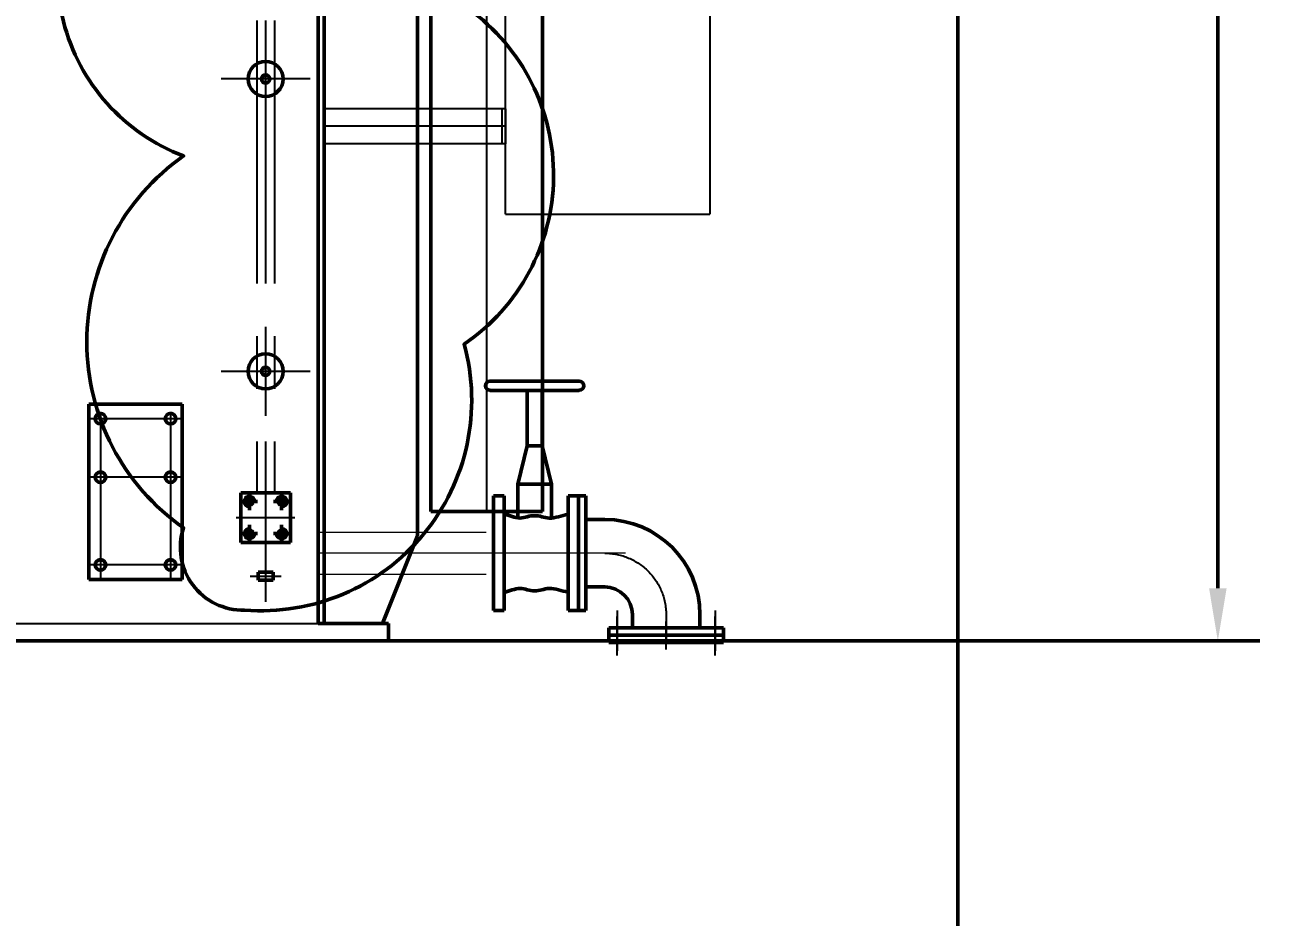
# Model space of a CAD drawing. Header units: millimetres. Extents: x 71406 to 93150, y 2492 to 17792.
# Drawn here: x 79202 to 81325, y 10814 to 12340 of the extents above; entities that cross this region are included whole.
import ezdxf

# ---------------------------------------------------------------- set-up
doc = ezdxf.new("R2010")
doc.units = ezdxf.units.MM
doc.header["$LTSCALE"] = 360
for name, pattern in [('ACAD_ISO02W100', [15, 12, -3]), ('CENTER', [2, 1.25, -0.25, 0.25, -0.25]), ('DASHED', [0.75, 0.5, -0.25]), ('PHANTOM', [2.5, 1.25, -0.25, 0.25, -0.25, 0.25, -0.25])]:
    doc.linetypes.add(name, pattern=pattern)
for name, color, linetype, lineweight in [('0粗实线层', 7, 'Continuous', 50), ('1虚线层', 5, 'DASHED', 25), ('2中心线层', 1, 'CENTER', 25), ('3双点划线层', 4, 'PHANTOM', 25), ('4细实线层', 2, 'Continuous', 25)]:
    doc.layers.add(name, color=color, linetype=linetype, lineweight=lineweight)
doc.styles.add('TH_GBDIM', font='txt.shx', dxfattribs={"width": 0.67, "bigfont": 'hztxt.shx'})
doc.dimstyles.new('TH_GBDIM', dxfattribs={"dimscale": 36, "dimtxt": 3.5, "dimasz": 2.5, "dimexe": 2, "dimexo": 0, "dimgap": 1.5, "dimtad": 0, "dimtoh": 1, "dimdec": 1, "dimdsep": 46, "dimtxsty": 'TH_GBDIM', "dimcen": 2.5, "dimclrd": 3, "dimclre": 3, "dimclrt": 6, "dimadec": 0, "dimazin": 2, "dimtfac": 0.714286, "dimtdec": 1, "dimtmove": 0, "dimatfit": 3, "dimfxl": 2, "dimtzin": 0, "dimlwd": -1, "dimlwe": -1, "dimarcsym": 0})

# ---------------------------------------------------------------- blocks, each defined once
blk = doc.blocks.new('A$C2B7503B2')
for p, q in [((678.1, -2633.9), (678.1, 607.1)), ((518.1, 432.1), (518.1, -2483.9)), ((578.1, -2633.9), (518.1, -2483.9)), ((568.1, -2633.9), (568.1, -2663.9)), ((568.1, -2663.9), (688.1, -2663.9))]:
    blk.add_line(p, q)
at = {"color": 6}
blk.add_line((688.1, -2633.9), (688.1, 607.1), dxfattribs=at)
at = {"layer": '0粗实线层'}
blk.add_line((688.1, -2633.9), (568.1, -2633.9), dxfattribs=at)
blk = doc.blocks.new('A$C3C644609')
at = {"layer": '0粗实线层'}
for p, q in [((-80, 305), (-80, 5)), ((80, 305), (-80, 305)), ((80, 305), (80, 5)), ((80, 5), (-80, 5))]:
    blk.add_line(p, q, dxfattribs=at)
for centre in [(-60, 280), (60, 280), (-60, 180), (60, 180), (-60, 30), (60, 30)]:
    blk.add_circle(centre, 9, dxfattribs=at)
at = {"layer": '2中心线层'}
for p, q in [((80, 280), (-80, 280)), ((-60, 290), (-60, 5)), ((60, 290), (60, 5)), ((80, 180), (-80, 180)), ((80, 30), (-80, 30))]:
    blk.add_line(p, q, dxfattribs=at)
at = {"layer": '4细实线层'}
for centre, start, end in [((-60, 280), 352.8092, 282.2578), ((60, 280), 257.7422, 187.1908), ((-60, 180), 352.8092, 282.2578), ((60, 180), 257.7422, 187.1908), ((-60, 30), 352.8092, 282.2578), ((60, 30), 257.7422, 187.1908)]:
    blk.add_arc(centre, 10, start, end, dxfattribs=at)
blk = doc.blocks.new('A$C76C92902')
blk.add_line((110.08, -1031.55), (173.7, -1031.55))
at = {"layer": '0粗实线层'}
for p, q in [((-55.22, 150.74), (-55.22, 158.45)), ((50.7, 158.45), (-55.22, 158.45)), ((44.01, 150.74), (-55.22, 150.74)), ((-50.13, 76.26), (-50.13, 150.74)), ((33.63, 150.74), (44.01, 150.74)), ((55.22, 150.74), (52.47, 150.74)), ((52.47, 150.74), (55.22, 150.74)), ((55.22, 150.74), (55.22, 154.58)), ((59.86, 150.74), (123.7, 150.74)), ((173.7, -25), (173.7, 100.74)), ((-50.13, 76.26), (44.01, 76.26)), ((-41.03, 63.97), (-41.03, 76.26)), ((41.03, 63.97), (41.03, 76.26)), ((-49.8, 56.42), (-49.8, 63.97)), ((-49.8, 63.97), (50.46, 63.97)), ((50.46, 56.42), (50.46, 63.97)), ((-50.13, 53.13), (-50.13, 43.87)), ((-50.13, 53.13), (50.13, 53.13)), ((-49.8, 56.42), (50.46, 56.42)), ((-48.33, 53.13), (-48.33, 56.42)), ((48.76, 53.13), (48.76, 56.42)), ((50.13, 43.87), (50.13, 53.13)), ((50.13, 43.87), (-50.13, 43.87)), ((-31.81, 0), (-31.81, 43.87)), ((31.81, 0), (31.81, 43.87)), ((110.08, -25), (110.08, 26.26)), ((110.08, -1031.55), (110.08, -25)), ((173.7, -25), (173.7, -1031.55))]:
    blk.add_line(p, q, dxfattribs=at)
for centre in [(123.7, 100.74), (60.08, 26.26)]:
    blk.add_arc(centre, 50, 0, 90, dxfattribs=at)
at = {"layer": '0粗实线层', "extrusion": (0, 0, -1)}
for centre, start_param, end_param in [((60.08, 113.5), 2.520896, 6.977565), ((68.54, 113.5), 3.310792, 6.113986), ((75.93, 113.5), 3.833265, 5.588806)]:
    blk.add_ellipse(centre, major_axis=(0, 48.46), ratio=0.51834, start_param=start_param, end_param=end_param, dxfattribs=at)
at = {"layer": '0粗实线层'}
blk.add_ellipse((33.63, 113.5), major_axis=(0, -37.24), ratio=0.656897, start_param=3.141593, end_param=6.283185, dxfattribs=at)
at = {"layer": '2中心线层'}
for p, q in [((-45.94, 71.68), (-45.94, 36.16)), ((45.94, 71.68), (45.94, 36.16)), ((141.89, 42.4), (141.89, -1031.55))]:
    blk.add_line(p, q, dxfattribs=at)
at = {"layer": '4细实线层'}
blk.add_line((59.86, 76.26), (60.08, 76.26), dxfattribs=at)
at = {"layer": '4细实线层', "extrusion": (0, 0, -1)}
for centre in [(51.54, 141.05), (47.45, 113.5), (51.28, 86.14)]:
    blk.add_ellipse(centre, major_axis=(0, -2.39), ratio=0.534199, dxfattribs=at)
blk = doc.blocks.new('*D872')
at = {"layer": '0粗实线层', "color": 3, "transparency": 16777216}
for p, q in [((80797.4, 14767.8), (80797.4, 10619.6)), ((73460.4, 11284), (73460.4, 10619.6)), ((73550.4, 10691.6), (76920.1, 10691.6)), ((80707.4, 10691.6), (77337.7, 10691.6))]:
    blk.add_line(p, q, dxfattribs=at)
for points in [[(73550.4, 10706.6), (73550.4, 10676.6), (73460.4, 10691.6)], [(80707.4, 10706.6), (80707.4, 10676.6), (80797.4, 10691.6)]]:
    blk.add_solid(points, dxfattribs=at)
at = {"layer": 'Defpoints', "color": 0, "transparency": 16777216}
for p in [(80797.4, 14767.8), (73460.4, 11284), (80797.4, 10691.6)]:
    blk.add_point(p, dxfattribs=at)
at = {"layer": '0粗实线层', "color": 6, "transparency": 16777216, "insert": (77128.9, 10691.6), "char_height": 126, "attachment_point": 5, "style": 'TH_GBDIM'}
blk.add_mtext('7337', dxfattribs=at)
blk = doc.blocks.new('*D885')
at = {"layer": '0粗实线层', "color": 3, "transparency": 16777216}
for p, q in [((80427, 17071.5), (81313.9, 17071.5)), ((81241.9, 16981.5), (81241.9, 14387.8)), ((81241.9, 11376.6), (81241.9, 13970.3)), ((78868.4, 11286.6), (81313.9, 11286.6))]:
    blk.add_line(p, q, dxfattribs=at)
for points in [[(81226.9, 16981.5), (81256.9, 16981.5), (81241.9, 17071.5)], [(81226.9, 11376.6), (81256.9, 11376.6), (81241.9, 11286.6)]]:
    blk.add_solid(points, dxfattribs=at)
at = {"layer": 'Defpoints', "color": 0, "transparency": 16777216}
for p in [(80427, 17071.5), (78868.4, 11286.6), (81241.9, 11286.6)]:
    blk.add_point(p, dxfattribs=at)
at = {"layer": '0粗实线层', "color": 6, "transparency": 16777216, "insert": (81241.9, 14179.1), "char_height": 126, "attachment_point": 5, "rotation": 90, "style": 'TH_GBDIM'}
blk.add_mtext('5785', dxfattribs=at)
blk = doc.blocks.new('A$C3F555D0A')
for radius in [30, 7]:
    blk.add_circle((0, 0), radius)
at = {"layer": '2中心线层'}
for p, q in [((0, 76), (0, -76)), ((-76, 0), (76, 0))]:
    blk.add_line(p, q, dxfattribs=at)
at = {"layer": '4细实线层'}
blk.add_arc((0, 0), 8, 350.185, 283.6437, dxfattribs=at)
blk = doc.blocks.new('A$C691A36B3')
at = {"layer": '0粗实线层'}
for p, q in [((-146.3, 294), (6.3, 294)), ((-146.3, 278.5), (6.3, 278.5)), ((-82.8, 278.5), (-82.8, 183.4)), ((-57.2, 278.5), (-57.2, 183.4)), ((-82.8, 183.4), (-98.7, 118.2)), ((-82.8, 183.4), (-57.2, 183.4)), ((-57.2, 183.4), (-41.3, 118.2)), ((-98.7, 118.2), (-98.7, 60.4)), ((-98.7, 118.2), (-41.3, 118.2)), ((-41.3, 118.2), (-41.3, 60.4)), ((-157.6, -98), (-157.6, 98)), ((-145, 98), (-157.6, 98)), ((-145, -98), (-145, 98)), ((-145, 98), (-127.2, 98)), ((-145, -98), (-145, 98)), ((-127.2, -98), (-127.2, 98)), ((-17.8, -98), (-17.8, 98)), ((-17.8, 98), (0, 98)), ((0, -98), (0, 98)), ((-157.6, 57.8), (-190, 57.8)), ((-157.6, -57.7), (-190, -57.7)), ((-352.7, -127.4), (-352.7, -105)), ((-237.2, -127.4), (-237.2, -105)), ((-145, -98), (-157.6, -98)), ((-127.2, -98), (-145, -98)), ((0, -98), (-17.8, -98)), ((-197, -127.4), (-393, -127.4)), ((-393, -140), (-393, -127.4)), ((-197, -140), (-393, -140)), ((-393, -140), (-393, -152.6)), ((-197, -140), (-197, -127.4)), ((-197, -140), (-197, -152.6)), ((-197, -152.6), (-393, -152.6))]:
    blk.add_line(p, q, dxfattribs=at)
for centre, radius, start, end in [((-146.3, 286.3), 7.74, 90, 270), ((6.3, 286.3), 7.74, 270, 90), ((-190, -105), 162.8, 90, 180), ((-190, -105), 47.3, 90, 180)]:
    blk.add_arc(centre, radius, start, end, dxfattribs=at)
for points, knots in [([(-127.2, 66.4), (-116.3, 64.8), (-97.4, 55.5), (-78.3, 64.6), (-70, 64.1)], [0, 0, 0, 0, 33.020725, 58.090499, 58.090499, 58.090499, 58.090499]), ([(-17.8, 66.4), (-27.1, 65.1), (-44.1, 55.5), (-61.7, 64.6), (-70, 64.1)], [0, 0, 0, 0, 28.125671, 53.195445, 53.195445, 53.195445, 53.195445]), ([(-127.2, -66.4), (-116.3, -64.8), (-97.4, -55.5), (-78.3, -64.6), (-70, -64.1)], [0, 0, 0, 0, 33.020725, 58.090499, 58.090499, 58.090499, 58.090499]), ([(-17.8, -66.4), (-27.1, -65.1), (-44.1, -55.5), (-61.7, -64.6), (-70, -64.1)], [0, 0, 0, 0, 28.125671, 53.195445, 53.195445, 53.195445, 53.195445])]:
    blk.add_open_spline(points, degree=3, knots=knots, dxfattribs=at)
at = {"layer": '2中心线层'}
for p, q in [((-379, -98), (-379, -167.1)), ((-295, -105), (-295, -150.4)), ((-211, -98), (-211, -167.1)), ((-379, -175.1), (-379, -108.2)), ((-295, -164.7), (-295, -116.6)), ((-211, -175.1), (-211, -108.2))]:
    blk.add_line(p, q, dxfattribs=at)
blk.add_arc((-190, -105), 105, 90, 180, dxfattribs=at)

msp = doc.modelspace()

# ---------------------------------------------------------------- linework, layer by layer
for p, q in [((80023.351, 12016.588), (80023.351, 12916.588)), ((80373.351, 12916.588), (80373.351, 12016.588)), ((80023.351, 12196.588), (79713.349, 12196.588)), ((80023.351, 12196.588), (80023.351, 12136.588)), ((80023.351, 12136.588), (79713.349, 12136.588)), ((80023.351, 12016.588), (80373.351, 12016.588)), ((74103.351, 11316.605), (79753.346, 11316.587)), ((74103.351, 11286.623), (79753.346, 11286.605))]:
    msp.add_line(p, q)
at = {"layer": '0粗实线层'}
for p, q in [((79570.805, 11540.105), (79570.805, 11455.105)), ((79655.805, 11540.105), (79570.805, 11540.105)), ((79585.805, 11539.892), (79585.805, 11510.318)), ((79640.805, 11539.892), (79640.805, 11510.318)), ((79655.805, 11455.105), (79655.805, 11540.105)), ((79572.026, 11525.105), (79599.584, 11525.105)), ((79654.584, 11525.105), (79627.026, 11525.105)), ((79570.805, 11455.105), (79570.805, 11470.105)), ((79572.026, 11470.105), (79599.584, 11470.105)), ((79585.805, 11455.318), (79585.805, 11484.892)), ((79654.584, 11470.105), (79627.026, 11470.105)), ((79640.805, 11455.318), (79640.805, 11484.892)), ((79570.805, 11455.105), (79655.805, 11455.105)), ((79600.603, 11404.417), (79626.007, 11404.417)), ((79600.603, 11404.417), (79600.603, 11390.793)), ((79626.007, 11404.417), (79626.007, 11390.793)), ((79600.603, 11390.793), (79626.007, 11390.793))]:
    msp.add_line(p, q, dxfattribs=at)
at = {"layer": '0粗实线层', "color": 1}
msp.add_lwpolyline([(79577.305, 11339.397, -0.52056705), (79473.078, 11479.917, -0.52056705), (79473.078, 12115.855, -0.52056705), (79338.052, 12645.962, -0.52056705), (79160.692, 13318.783, -0.52056705), (79436.857, 13797.997, -0.52056705), (79945.582, 13616.477, -0.52056705), (79960.117, 12919.438, -0.52056705), (79960.117, 12367.616, -0.52056705), (79952.85, 11794.011, -0.52056705)], format="xyb", close=True, dxfattribs=at)
at = {"layer": '0粗实线层'}
for centre in [(79585.805, 11525.105), (79640.805, 11525.105), (79585.805, 11470.105), (79640.805, 11470.105)]:
    msp.add_circle(centre, 6, dxfattribs=at)
for centre, start, end in [((79585.805, 11525.105), 6.78677, 277.5), ((79640.805, 11525.105), 262.5, 173.21323), ((79585.805, 11470.105), 82.5, 353.21323), ((79640.805, 11470.105), 186.78677, 97.5)]:
    msp.add_arc(centre, 8.838, start, end, dxfattribs=at)
at = {"layer": '1虚线层'}
msp.add_line((80017.351, 12196.588), (80017.351, 12136.588), dxfattribs=at)
at = {"layer": '1虚线层', "color": 5, "lineweight": 0}
for p, q in [((79703.351, 11472.605), (79873.351, 11472.605)), ((79703.351, 11400.605), (79846.952, 11400.605))]:
    msp.add_line(p, q, dxfattribs=at)
at = {"layer": '2中心线层'}
for p, q in [((80023.351, 12166.588), (79713.349, 12166.588)), ((79613.305, 11556.768), (79613.305, 11353.442)), ((79563.149, 11497.605), (79663.46, 11497.605)), ((79586.796, 11397.605), (79639.814, 11397.605))]:
    msp.add_line(p, q, dxfattribs=at)
at = {"layer": '2中心线层', "color": 1, "linetype": 'ACAD_ISO02W100', "lineweight": 0}
msp.add_line((80229.112, 11436.605), (79703.351, 11436.605), dxfattribs=at)
at = {"layer": '3双点划线层'}
for p, q in [((79598.305, 13247.605), (79598.305, 11497.605)), ((79613.305, 13247.605), (79613.305, 11497.605)), ((79628.305, 13247.605), (79628.305, 11497.605))]:
    msp.add_line(p, q, dxfattribs=at)
at = {"layer": '4细实线层', "color": 0, "lineweight": 0}
for p, q in [((79873.351, 11472.605), (79990.552, 11472.605)), ((79846.952, 11400.605), (79990.552, 11400.605))]:
    msp.add_line(p, q, dxfattribs=at)

# ---------------------------------------------------------------- block references
at = {"rotation": 359.9997389070664}
msp.add_blockref('A$C3C644609', (79390.848, 11386.605), dxfattribs=at)
at = {"layer": '0粗实线层', "xscale": 3, "yscale": 3, "zscale": 3, "rotation": 359.9999999999419}
msp.add_blockref('A$C76C92902', (79565.714, 14602.846), dxfattribs=at)
at = {"layer": '0粗实线层', "xscale": -1}
for name, p in [('A$C2B7503B2', (80391.446, 13950.491)), ('A$C3F555D0A', (79613.305, 12247.605)), ('A$C3F555D0A', (79613.305, 11747.605)), ('A$C691A36B3', (80003.351, 11436.605))]:
    msp.add_blockref(name, p, dxfattribs=at)

# ---------------------------------------------------------------- dimensions: what is measured, and where the dimension line sits
at = {"layer": '0粗实线层'}
dim = msp.add_linear_dim(base=(81241.856, 11286.608), p1=(80427.035, 17071.541), p2=(78868.37, 11286.608), angle=90, dimstyle='TH_GBDIM', override={"dimdec": 0}, dxfattribs=at)
dim.commit()
dim.dimension.update_dxf_attribs({"geometry": '*D885', "text_midpoint": (81241.856, 14179.075)})
dim = msp.add_linear_dim(base=(80797.431, 10691.577), p1=(73460.351, 11284.005), p2=(80797.431, 14767.805), dimstyle='TH_GBDIM', override={"dimdec": 0}, dxfattribs=at)
dim.commit()
dim.dimension.update_dxf_attribs({"geometry": '*D872', "text_midpoint": (77128.891, 10691.577), "dimtype": 160})

doc.saveas('drawing.dxf')
